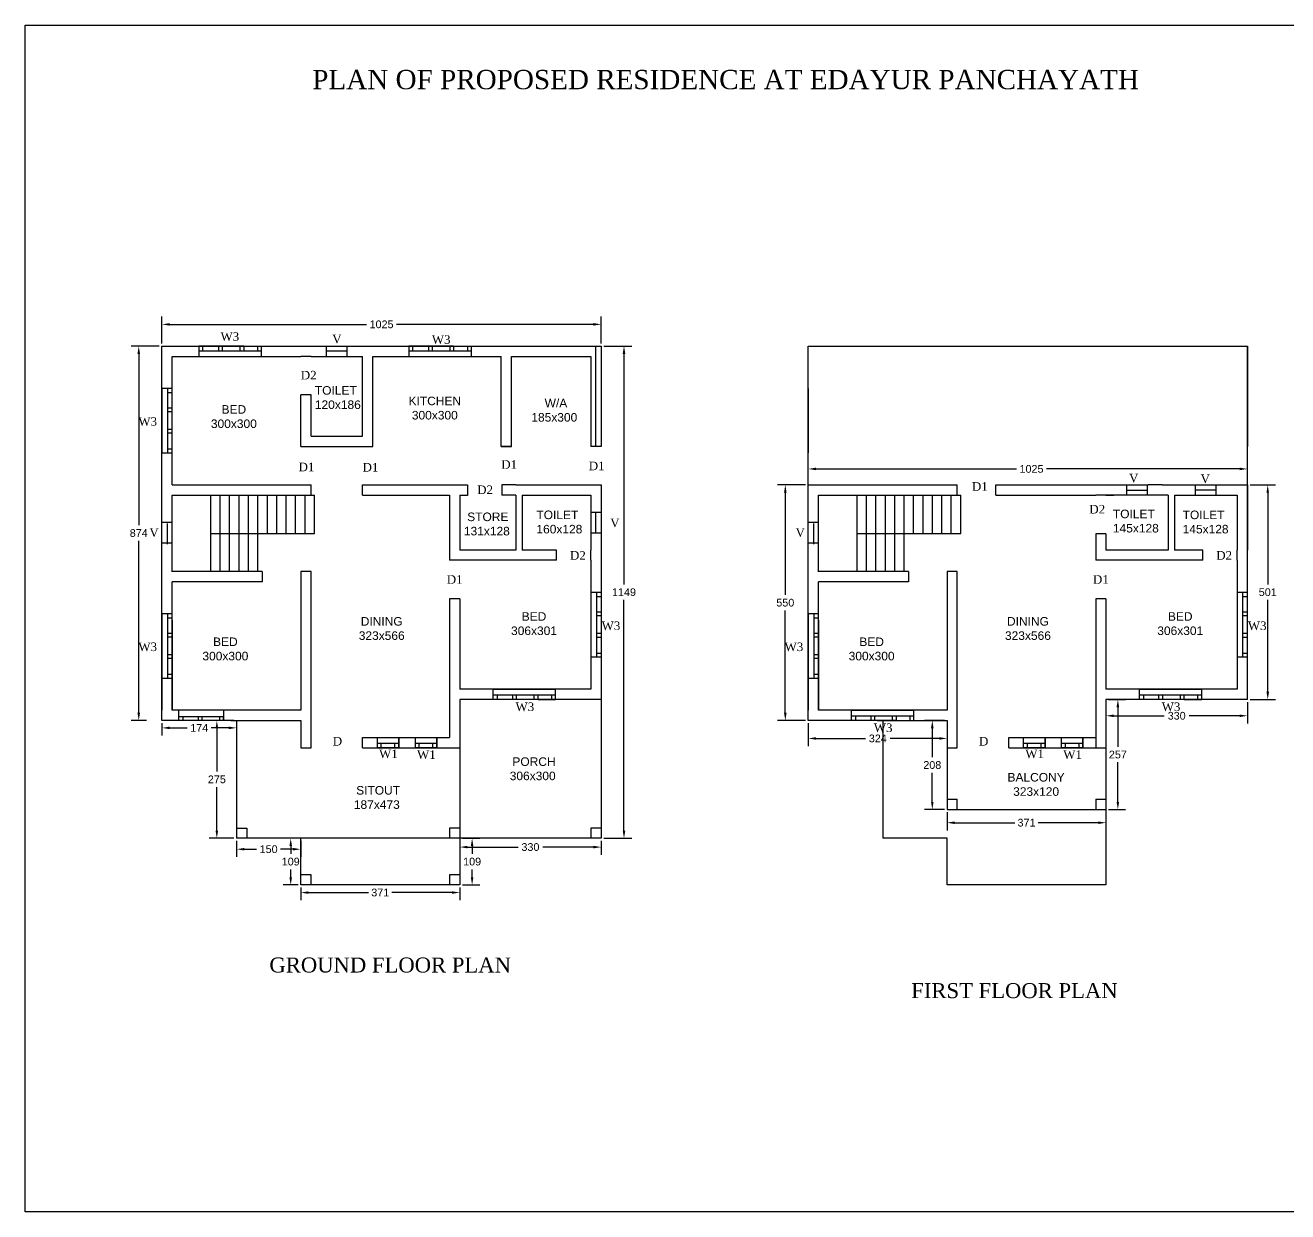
# Model space of a CAD drawing. Header units: inches. Extents: x -2903 to 3367, y -161 to 1064.
# Drawn here: x -299.33 to -269.86, y 800.03 to 827.73 of the extents above; entities that cross this region are included whole.
import ezdxf

# ---------------------------------------------------------------- set-up
doc = ezdxf.new("R2010")
doc.units = ezdxf.units.IN
doc.header["$MEASUREMENT"] = 0
doc.layers.add('--plan', color=7, linetype='Continuous')
doc.styles.add('SA', font='times.ttf')
doc.styles.get("Standard").update_dxf_attribs({"font": 'arial.ttf'})
doc.dimstyles.get("Standard").update_dxf_attribs({"dimtxt": 0.18, "dimasz": 0.18, "dimexe": 0.18, "dimexo": 0.0625, "dimgap": 0.09, "dimtad": 0, "dimtih": 1, "dimtoh": 1, "dimdec": 0, "dimlfac": 100, "dimzin": 0, "dimdsep": 46, "dimtxsty": 'Standard', "dimcen": 0.09, "dimadec": 0, "dimazin": 0, "dimtfac": 1, "dimtdec": 0, "dimtofl": 0, "dimtmove": 0, "dimatfit": 3, "dimfxl": 1, "dimtolj": 1, "dimtzin": 0, "dimarcsym": 0})

# ---------------------------------------------------------------- blocks, each defined once
blk = doc.blocks.new('*D58')
at = {"color": 0, "lineweight": -2, "transparency": 16777216}
for p, q in [((-296.197, 820.237), (-296.857, 820.237)), ((-296.677, 820.057), (-296.677, 816.055)), ((-296.677, 811.677), (-296.677, 815.691)), ((-296.497, 811.497), (-296.857, 811.497))]:
    blk.add_line(p, q, dxfattribs=at)
at = {"color": 0, "transparency": 16777216}
for points in [[(-296.707, 820.057), (-296.647, 820.057), (-296.677, 820.237)], [(-296.707, 811.677), (-296.647, 811.677), (-296.677, 811.497)]]:
    blk.add_solid(points, dxfattribs=at)
at = {"layer": 'Defpoints', "color": 0, "transparency": 16777216}
for p in [(-296.135, 820.237), (-296.677, 811.497), (-296.435, 811.497)]:
    blk.add_point(p, dxfattribs=at)
at = {"color": 0, "transparency": 16777216, "insert": (-296.677, 815.873), "char_height": 0.18, "attachment_point": 5}
blk.add_mtext('\\A1;874', dxfattribs=at)
blk = doc.blocks.new('*D59')
at = {"color": 0, "lineweight": -2, "transparency": 16777216}
for p, q in [((-296.135, 820.3), (-296.135, 820.925)), ((-295.955, 820.745), (-291.361, 820.745)), ((-286.065, 820.745), (-290.659, 820.745)), ((-285.885, 820.3), (-285.885, 820.925))]:
    blk.add_line(p, q, dxfattribs=at)
at = {"color": 0, "transparency": 16777216}
for points in [[(-295.955, 820.775), (-295.955, 820.715), (-296.135, 820.745)], [(-286.065, 820.775), (-286.065, 820.715), (-285.885, 820.745)]]:
    blk.add_solid(points, dxfattribs=at)
at = {"layer": 'Defpoints', "color": 0, "transparency": 16777216}
for p in [(-285.885, 820.745), (-296.135, 820.237), (-285.885, 820.237)]:
    blk.add_point(p, dxfattribs=at)
at = {"color": 0, "transparency": 16777216, "insert": (-291.01, 820.745), "char_height": 0.18, "attachment_point": 5}
blk.add_mtext('\\A1;1025', dxfattribs=at)
blk = doc.blocks.new('*D56')
at = {"color": 0, "lineweight": -2, "transparency": 16777216}
for p, q in [((-285.822, 820.237), (-285.171, 820.237)), ((-285.351, 820.057), (-285.351, 814.674)), ((-285.351, 808.927), (-285.351, 814.311)), ((-285.822, 808.747), (-285.171, 808.747))]:
    blk.add_line(p, q, dxfattribs=at)
at = {"color": 0, "transparency": 16777216}
for points in [[(-285.381, 820.057), (-285.321, 820.057), (-285.351, 820.237)], [(-285.381, 808.927), (-285.321, 808.927), (-285.351, 808.747)]]:
    blk.add_solid(points, dxfattribs=at)
at = {"layer": 'Defpoints', "color": 0, "transparency": 16777216}
for p in [(-285.885, 820.237), (-285.885, 808.747), (-285.351, 808.747)]:
    blk.add_point(p, dxfattribs=at)
at = {"color": 0, "transparency": 16777216, "insert": (-285.351, 814.492), "char_height": 0.18, "attachment_point": 5}
blk.add_mtext('\\A1;1149', dxfattribs=at)
blk = doc.blocks.new('*D60')
at = {"color": 0, "lineweight": -2, "transparency": 16777216}
for p, q in [((-296.135, 811.435), (-296.135, 811.145)), ((-295.955, 811.325), (-295.545, 811.325)), ((-294.575, 811.325), (-294.985, 811.325)), ((-294.395, 811.435), (-294.395, 811.145))]:
    blk.add_line(p, q, dxfattribs=at)
at = {"color": 0, "transparency": 16777216}
for points in [[(-295.955, 811.355), (-295.955, 811.295), (-296.135, 811.325)], [(-294.575, 811.355), (-294.575, 811.295), (-294.395, 811.325)]]:
    blk.add_solid(points, dxfattribs=at)
at = {"layer": 'Defpoints', "color": 0, "transparency": 16777216}
for p in [(-296.135, 811.497), (-294.395, 811.497), (-294.395, 811.325)]:
    blk.add_point(p, dxfattribs=at)
at = {"color": 0, "transparency": 16777216, "insert": (-295.265, 811.325), "char_height": 0.18, "attachment_point": 5}
blk.add_mtext('\\A1;174', dxfattribs=at)
blk = doc.blocks.new('*D61')
at = {"color": 0, "lineweight": -2, "transparency": 16777216}
for p, q in [((-294.395, 808.685), (-294.395, 808.312)), ((-292.895, 808.685), (-292.895, 808.312)), ((-294.215, 808.492), (-293.925, 808.492)), ((-293.075, 808.492), (-293.365, 808.492))]:
    blk.add_line(p, q, dxfattribs=at)
at = {"color": 0, "transparency": 16777216}
for points in [[(-294.215, 808.522), (-294.215, 808.462), (-294.395, 808.492)], [(-293.075, 808.522), (-293.075, 808.462), (-292.895, 808.492)]]:
    blk.add_solid(points, dxfattribs=at)
at = {"layer": 'Defpoints', "color": 0, "transparency": 16777216}
for p in [(-294.395, 808.747), (-292.895, 808.747), (-292.895, 808.492)]:
    blk.add_point(p, dxfattribs=at)
at = {"color": 0, "transparency": 16777216, "insert": (-293.645, 808.492), "char_height": 0.18, "attachment_point": 5}
blk.add_mtext('\\A1;150', dxfattribs=at)
blk = doc.blocks.new('*D57')
at = {"color": 0, "lineweight": -2, "transparency": 16777216}
for p, q in [((-289.185, 808.685), (-289.185, 808.362)), ((-285.885, 808.685), (-285.885, 808.362)), ((-289.005, 808.542), (-287.823, 808.542)), ((-286.065, 808.542), (-287.246, 808.542))]:
    blk.add_line(p, q, dxfattribs=at)
at = {"color": 0, "transparency": 16777216}
for points in [[(-289.005, 808.572), (-289.005, 808.512), (-289.185, 808.542)], [(-286.065, 808.572), (-286.065, 808.512), (-285.885, 808.542)]]:
    blk.add_solid(points, dxfattribs=at)
at = {"layer": 'Defpoints', "color": 0, "transparency": 16777216}
for p in [(-289.185, 808.747), (-285.885, 808.747), (-285.885, 808.542)]:
    blk.add_point(p, dxfattribs=at)
at = {"color": 0, "transparency": 16777216, "insert": (-287.535, 808.542), "char_height": 0.18, "attachment_point": 5}
blk.add_mtext('\\A1;330', dxfattribs=at)
blk = doc.blocks.new('*D62')
at = {"color": 0, "lineweight": -2, "transparency": 16777216}
for p, q in [((-289.122, 808.747), (-288.716, 808.747)), ((-288.896, 808.567), (-288.896, 808.384)), ((-288.896, 807.837), (-288.896, 808.021)), ((-289.122, 807.657), (-288.716, 807.657))]:
    blk.add_line(p, q, dxfattribs=at)
at = {"color": 0, "transparency": 16777216}
for points in [[(-288.926, 808.567), (-288.866, 808.567), (-288.896, 808.747)], [(-288.926, 807.837), (-288.866, 807.837), (-288.896, 807.657)]]:
    blk.add_solid(points, dxfattribs=at)
at = {"layer": 'Defpoints', "color": 0, "transparency": 16777216}
for p in [(-289.185, 808.747), (-289.185, 807.657), (-288.896, 807.657)]:
    blk.add_point(p, dxfattribs=at)
at = {"color": 0, "transparency": 16777216, "insert": (-288.896, 808.202), "char_height": 0.18, "attachment_point": 5}
blk.add_mtext('\\A1;109', dxfattribs=at)
blk = doc.blocks.new('*D63')
at = {"color": 0, "lineweight": -2, "transparency": 16777216}
for p, q in [((-292.957, 808.747), (-293.31, 808.747)), ((-293.13, 808.567), (-293.13, 808.384)), ((-293.13, 807.837), (-293.13, 808.021)), ((-292.957, 807.657), (-293.31, 807.657))]:
    blk.add_line(p, q, dxfattribs=at)
at = {"color": 0, "transparency": 16777216}
for points in [[(-293.16, 808.567), (-293.1, 808.567), (-293.13, 808.747)], [(-293.16, 807.837), (-293.1, 807.837), (-293.13, 807.657)]]:
    blk.add_solid(points, dxfattribs=at)
at = {"layer": 'Defpoints', "color": 0, "transparency": 16777216}
for p in [(-292.895, 808.747), (-293.13, 807.657), (-292.895, 807.657)]:
    blk.add_point(p, dxfattribs=at)
at = {"color": 0, "transparency": 16777216, "insert": (-293.13, 808.202), "char_height": 0.18, "attachment_point": 5}
blk.add_mtext('\\A1;109', dxfattribs=at)
blk = doc.blocks.new('*D64')
at = {"color": 0, "lineweight": -2, "transparency": 16777216}
for p, q in [((-292.895, 807.595), (-292.895, 807.3)), ((-292.715, 807.48), (-291.311, 807.48)), ((-289.365, 807.48), (-290.768, 807.48)), ((-289.185, 807.595), (-289.185, 807.3))]:
    blk.add_line(p, q, dxfattribs=at)
at = {"color": 0, "transparency": 16777216}
for points in [[(-292.715, 807.51), (-292.715, 807.45), (-292.895, 807.48)], [(-289.365, 807.51), (-289.365, 807.45), (-289.185, 807.48)]]:
    blk.add_solid(points, dxfattribs=at)
at = {"layer": 'Defpoints', "color": 0, "transparency": 16777216}
for p in [(-292.895, 807.657), (-289.185, 807.657), (-289.185, 807.48)]:
    blk.add_point(p, dxfattribs=at)
at = {"color": 0, "transparency": 16777216, "insert": (-291.04, 807.48), "char_height": 0.18, "attachment_point": 5}
blk.add_mtext('\\A1;371', dxfattribs=at)
blk = doc.blocks.new('*D65')
at = {"color": 0, "lineweight": -2, "transparency": 16777216}
for p, q in [((-294.457, 811.497), (-295.034, 811.497)), ((-294.854, 811.317), (-294.854, 810.304)), ((-294.854, 808.927), (-294.854, 809.941)), ((-294.457, 808.747), (-295.034, 808.747))]:
    blk.add_line(p, q, dxfattribs=at)
at = {"color": 0, "transparency": 16777216}
for points in [[(-294.884, 811.317), (-294.824, 811.317), (-294.854, 811.497)], [(-294.884, 808.927), (-294.824, 808.927), (-294.854, 808.747)]]:
    blk.add_solid(points, dxfattribs=at)
at = {"layer": 'Defpoints', "color": 0, "transparency": 16777216}
for p in [(-294.395, 811.497), (-294.854, 808.747), (-294.395, 808.747)]:
    blk.add_point(p, dxfattribs=at)
at = {"color": 0, "transparency": 16777216, "insert": (-294.854, 810.122), "char_height": 0.18, "attachment_point": 5}
blk.add_mtext('\\A1;275', dxfattribs=at)
blk = doc.blocks.new('*D66')
at = {"color": 0, "lineweight": -2, "transparency": 16777216}
for p, q in [((-281.051, 811.435), (-281.051, 810.898)), ((-277.811, 811.435), (-277.811, 810.898)), ((-280.871, 811.078), (-279.715, 811.078)), ((-277.991, 811.078), (-279.139, 811.078))]:
    blk.add_line(p, q, dxfattribs=at)
at = {"color": 0, "transparency": 16777216}
for points in [[(-280.871, 811.108), (-280.871, 811.048), (-281.051, 811.078)], [(-277.991, 811.108), (-277.991, 811.048), (-277.811, 811.078)]]:
    blk.add_solid(points, dxfattribs=at)
at = {"layer": 'Defpoints', "color": 0, "transparency": 16777216}
for p in [(-281.051, 811.497), (-277.811, 811.497), (-277.811, 811.078)]:
    blk.add_point(p, dxfattribs=at)
at = {"color": 0, "transparency": 16777216, "insert": (-279.427, 811.078), "char_height": 0.18, "attachment_point": 5}
blk.add_mtext('\\A1;324', dxfattribs=at)
blk = doc.blocks.new('*D67')
at = {"color": 0, "lineweight": -2, "transparency": 16777216}
for p, q in [((-281.051, 817.06), (-281.051, 817.55)), ((-270.801, 817.06), (-270.801, 817.55)), ((-280.871, 817.37), (-276.191, 817.37)), ((-270.981, 817.37), (-275.489, 817.37))]:
    blk.add_line(p, q, dxfattribs=at)
at = {"color": 0, "transparency": 16777216}
for points in [[(-280.871, 817.4), (-280.871, 817.34), (-281.051, 817.37)], [(-270.981, 817.4), (-270.981, 817.34), (-270.801, 817.37)]]:
    blk.add_solid(points, dxfattribs=at)
at = {"layer": 'Defpoints', "color": 0, "transparency": 16777216}
for p in [(-270.801, 817.37), (-281.051, 816.997), (-270.801, 816.997)]:
    blk.add_point(p, dxfattribs=at)
at = {"color": 0, "transparency": 16777216, "insert": (-275.84, 817.37), "char_height": 0.18, "attachment_point": 5}
blk.add_mtext('\\A1;1025', dxfattribs=at)
blk = doc.blocks.new('*D68')
at = {"color": 0, "lineweight": -2, "transparency": 16777216}
for p, q in [((-281.114, 816.997), (-281.766, 816.997)), ((-281.586, 816.817), (-281.586, 814.429)), ((-281.586, 811.677), (-281.586, 814.066)), ((-281.114, 811.497), (-281.766, 811.497))]:
    blk.add_line(p, q, dxfattribs=at)
at = {"color": 0, "transparency": 16777216}
for points in [[(-281.616, 816.817), (-281.556, 816.817), (-281.586, 816.997)], [(-281.616, 811.677), (-281.556, 811.677), (-281.586, 811.497)]]:
    blk.add_solid(points, dxfattribs=at)
at = {"layer": 'Defpoints', "color": 0, "transparency": 16777216}
for p in [(-281.051, 816.997), (-281.586, 811.497), (-281.051, 811.497)]:
    blk.add_point(p, dxfattribs=at)
at = {"color": 0, "transparency": 16777216, "insert": (-281.586, 814.247), "char_height": 0.18, "attachment_point": 5}
blk.add_mtext('\\A1;550', dxfattribs=at)
blk = doc.blocks.new('*D69')
at = {"color": 0, "lineweight": -2, "transparency": 16777216}
for p, q in [((-277.874, 811.497), (-278.335, 811.497)), ((-278.155, 811.317), (-278.155, 810.639)), ((-278.155, 809.597), (-278.155, 810.276)), ((-277.874, 809.417), (-278.335, 809.417))]:
    blk.add_line(p, q, dxfattribs=at)
at = {"color": 0, "transparency": 16777216}
for points in [[(-278.185, 811.317), (-278.125, 811.317), (-278.155, 811.497)], [(-278.185, 809.597), (-278.125, 809.597), (-278.155, 809.417)]]:
    blk.add_solid(points, dxfattribs=at)
at = {"layer": 'Defpoints', "color": 0, "transparency": 16777216}
for p in [(-277.811, 811.497), (-278.155, 809.417), (-277.811, 809.417)]:
    blk.add_point(p, dxfattribs=at)
at = {"color": 0, "transparency": 16777216, "insert": (-278.155, 810.457), "char_height": 0.18, "attachment_point": 5}
blk.add_mtext('\\A1;208', dxfattribs=at)
blk = doc.blocks.new('*D70')
at = {"color": 0, "lineweight": -2, "transparency": 16777216}
for p, q in [((-277.811, 809.355), (-277.811, 808.931)), ((-274.101, 809.355), (-274.101, 808.931)), ((-277.631, 809.111), (-276.228, 809.111)), ((-274.281, 809.111), (-275.685, 809.111))]:
    blk.add_line(p, q, dxfattribs=at)
at = {"color": 0, "transparency": 16777216}
for points in [[(-277.631, 809.141), (-277.631, 809.081), (-277.811, 809.111)], [(-274.281, 809.141), (-274.281, 809.081), (-274.101, 809.111)]]:
    blk.add_solid(points, dxfattribs=at)
at = {"layer": 'Defpoints', "color": 0, "transparency": 16777216}
for p in [(-277.811, 809.417), (-274.101, 809.417), (-274.101, 809.111)]:
    blk.add_point(p, dxfattribs=at)
at = {"color": 0, "transparency": 16777216, "insert": (-275.956, 809.111), "char_height": 0.18, "attachment_point": 5}
blk.add_mtext('\\A1;371', dxfattribs=at)
blk = doc.blocks.new('*D71')
at = {"color": 0, "lineweight": -2, "transparency": 16777216}
for p, q in [((-274.039, 811.987), (-273.644, 811.987)), ((-273.824, 811.807), (-273.824, 810.884)), ((-273.824, 809.597), (-273.824, 810.521)), ((-274.039, 809.417), (-273.644, 809.417))]:
    blk.add_line(p, q, dxfattribs=at)
at = {"color": 0, "transparency": 16777216}
for points in [[(-273.854, 811.807), (-273.794, 811.807), (-273.824, 811.987)], [(-273.854, 809.597), (-273.794, 809.597), (-273.824, 809.417)]]:
    blk.add_solid(points, dxfattribs=at)
at = {"layer": 'Defpoints', "color": 0, "transparency": 16777216}
for p in [(-274.101, 811.987), (-273.824, 811.987), (-274.101, 809.417)]:
    blk.add_point(p, dxfattribs=at)
at = {"color": 0, "transparency": 16777216, "insert": (-273.824, 810.702), "char_height": 0.18, "attachment_point": 5}
blk.add_mtext('\\A1;257', dxfattribs=at)
blk = doc.blocks.new('*D72')
at = {"color": 0, "lineweight": -2, "transparency": 16777216}
for p, q in [((-274.101, 811.925), (-274.101, 811.427)), ((-270.801, 811.925), (-270.801, 811.427)), ((-273.921, 811.607), (-272.74, 811.607)), ((-270.981, 811.607), (-272.163, 811.607))]:
    blk.add_line(p, q, dxfattribs=at)
at = {"color": 0, "transparency": 16777216}
for points in [[(-273.921, 811.637), (-273.921, 811.577), (-274.101, 811.607)], [(-270.981, 811.637), (-270.981, 811.577), (-270.801, 811.607)]]:
    blk.add_solid(points, dxfattribs=at)
at = {"layer": 'Defpoints', "color": 0, "transparency": 16777216}
for p in [(-274.101, 811.987), (-270.801, 811.987), (-270.801, 811.607)]:
    blk.add_point(p, dxfattribs=at)
at = {"color": 0, "transparency": 16777216, "insert": (-272.451, 811.607), "char_height": 0.18, "attachment_point": 5}
blk.add_mtext('\\A1;330', dxfattribs=at)
blk = doc.blocks.new('*D73')
at = {"color": 0, "lineweight": -2, "transparency": 16777216}
for p, q in [((-270.739, 816.997), (-270.146, 816.997)), ((-270.326, 816.817), (-270.326, 814.674)), ((-270.326, 812.167), (-270.326, 814.311)), ((-270.739, 811.987), (-270.146, 811.987))]:
    blk.add_line(p, q, dxfattribs=at)
at = {"color": 0, "transparency": 16777216}
for points in [[(-270.356, 816.817), (-270.296, 816.817), (-270.326, 816.997)], [(-270.356, 812.167), (-270.296, 812.167), (-270.326, 811.987)]]:
    blk.add_solid(points, dxfattribs=at)
at = {"layer": 'Defpoints', "color": 0, "transparency": 16777216}
for p in [(-270.801, 816.997), (-270.326, 816.997), (-270.801, 811.987)]:
    blk.add_point(p, dxfattribs=at)
at = {"color": 0, "transparency": 16777216, "insert": (-270.326, 814.492), "char_height": 0.18, "attachment_point": 5}
blk.add_mtext('\\A1;501', dxfattribs=at)

msp = doc.modelspace()

# ---------------------------------------------------------------- linework, layer by layer
at = {"layer": '--plan', "ltscale": 0.1}
for p, q in [((-295.272, 820.237), (-295.272, 819.997)), ((-295.272, 820.127), (-294.227, 820.127)), ((-295.182, 820.127), (-295.182, 820.237)), ((-294.862, 820.127), (-293.817, 820.127)), ((-294.817, 820.237), (-294.817, 820.127)), ((-294.817, 820.217), (-294.817, 820.127)), ((-294.727, 820.237), (-294.727, 820.127)), ((-294.727, 820.217), (-294.727, 820.127)), ((-294.317, 820.237), (-294.317, 820.127)), ((-294.317, 820.237), (-294.317, 820.127)), ((-294.317, 820.217), (-294.317, 820.127)), ((-294.227, 820.237), (-294.227, 820.127)), ((-294.227, 820.217), (-294.227, 820.127)), ((-293.907, 820.237), (-293.907, 820.127)), ((-293.817, 820.237), (-293.817, 820.127)), ((-290.372, 820.237), (-290.372, 819.997)), ((-290.372, 820.127), (-289.327, 820.127)), ((-290.282, 820.127), (-290.282, 820.237)), ((-289.962, 820.127), (-288.917, 820.127)), ((-289.917, 820.237), (-289.917, 820.127)), ((-289.917, 820.217), (-289.917, 820.127)), ((-289.827, 820.237), (-289.827, 820.127)), ((-289.827, 820.217), (-289.827, 820.127)), ((-289.417, 820.237), (-289.417, 820.127)), ((-289.417, 820.237), (-289.417, 820.127)), ((-289.417, 820.217), (-289.417, 820.127)), ((-289.327, 820.237), (-289.327, 820.127)), ((-289.327, 820.217), (-289.327, 820.127)), ((-289.007, 820.237), (-289.007, 820.127)), ((-288.917, 820.237), (-288.917, 820.127)), ((-295.272, 819.997), (-293.817, 819.997)), ((-290.372, 819.997), (-288.917, 819.997)), ((-296.135, 819.247), (-296.135, 817.747)), ((-295.895, 819.247), (-296.135, 819.247)), ((-296.005, 819.247), (-296.005, 817.747)), ((-281.051, 819.247), (-281.051, 817.747)), ((-296.005, 819.157), (-295.895, 819.157)), ((-295.915, 818.792), (-296.005, 818.792)), ((-295.895, 818.792), (-296.005, 818.792)), ((-295.915, 818.702), (-296.005, 818.702)), ((-295.895, 818.702), (-296.005, 818.702)), ((-295.915, 818.292), (-296.005, 818.292)), ((-295.895, 818.292), (-296.005, 818.292)), ((-295.915, 818.202), (-296.005, 818.202)), ((-295.895, 818.202), (-296.005, 818.202)), ((-296.135, 817.747), (-295.915, 817.747)), ((-296.135, 817.747), (-295.895, 817.747)), ((-296.005, 817.837), (-295.915, 817.837)), ((-296.005, 817.837), (-295.895, 817.837)), ((-286.125, 814.482), (-286.125, 812.982)), ((-285.885, 814.482), (-286.125, 814.482)), ((-285.995, 814.482), (-285.995, 812.982)), ((-271.041, 814.482), (-271.041, 812.982)), ((-270.801, 814.482), (-271.041, 814.482)), ((-270.911, 814.482), (-270.911, 812.982)), ((-285.995, 814.392), (-285.885, 814.392)), ((-270.911, 814.392), (-270.801, 814.392)), ((-296.135, 813.987), (-296.135, 812.487)), ((-295.895, 813.987), (-296.135, 813.987)), ((-296.005, 813.987), (-296.005, 812.487)), ((-296.005, 813.897), (-295.895, 813.897)), ((-285.905, 814.027), (-285.995, 814.027)), ((-285.885, 814.027), (-285.995, 814.027)), ((-285.905, 813.937), (-285.995, 813.937)), ((-285.885, 813.937), (-285.995, 813.937)), ((-281.051, 813.987), (-281.051, 812.487)), ((-280.811, 813.987), (-281.051, 813.987)), ((-280.921, 813.987), (-280.921, 812.487)), ((-280.921, 813.897), (-280.811, 813.897)), ((-270.821, 814.027), (-270.911, 814.027)), ((-270.801, 814.027), (-270.911, 814.027)), ((-270.821, 813.937), (-270.911, 813.937)), ((-270.801, 813.937), (-270.911, 813.937)), ((-295.915, 813.532), (-296.005, 813.532)), ((-295.895, 813.532), (-296.005, 813.532)), ((-295.915, 813.442), (-296.005, 813.442)), ((-295.895, 813.442), (-296.005, 813.442)), ((-285.905, 813.527), (-285.995, 813.527)), ((-285.885, 813.527), (-285.995, 813.527)), ((-285.905, 813.437), (-285.995, 813.437)), ((-285.885, 813.437), (-285.995, 813.437)), ((-280.831, 813.532), (-280.921, 813.532)), ((-280.811, 813.532), (-280.921, 813.532)), ((-280.831, 813.442), (-280.921, 813.442)), ((-280.811, 813.442), (-280.921, 813.442)), ((-270.821, 813.527), (-270.911, 813.527)), ((-270.801, 813.527), (-270.911, 813.527)), ((-270.821, 813.437), (-270.911, 813.437)), ((-270.801, 813.437), (-270.911, 813.437)), ((-295.915, 813.032), (-296.005, 813.032)), ((-295.895, 813.032), (-296.005, 813.032)), ((-285.995, 813.072), (-285.905, 813.072)), ((-285.995, 813.072), (-285.885, 813.072)), ((-280.831, 813.032), (-280.921, 813.032)), ((-280.811, 813.032), (-280.921, 813.032)), ((-270.911, 813.072), (-270.821, 813.072)), ((-270.911, 813.072), (-270.801, 813.072)), ((-295.915, 812.942), (-296.005, 812.942)), ((-295.895, 812.942), (-296.005, 812.942)), ((-286.125, 812.982), (-285.905, 812.982)), ((-286.125, 812.982), (-285.885, 812.982)), ((-280.831, 812.942), (-280.921, 812.942)), ((-280.811, 812.942), (-280.921, 812.942)), ((-271.041, 812.982), (-270.821, 812.982)), ((-271.041, 812.982), (-270.801, 812.982)), ((-296.135, 812.487), (-295.915, 812.487)), ((-296.135, 812.487), (-295.895, 812.487)), ((-296.005, 812.577), (-295.915, 812.577)), ((-296.005, 812.577), (-295.895, 812.577)), ((-281.051, 812.487), (-280.831, 812.487)), ((-281.051, 812.487), (-280.811, 812.487)), ((-280.921, 812.577), (-280.831, 812.577)), ((-280.921, 812.577), (-280.811, 812.577)), ((-288.402, 812.227), (-286.947, 812.227)), ((-288.402, 811.987), (-288.402, 812.227)), ((-273.319, 812.227), (-271.864, 812.227)), ((-273.319, 811.987), (-273.319, 812.227)), ((-288.402, 812.097), (-287.357, 812.097)), ((-288.312, 812.097), (-288.312, 811.987)), ((-287.992, 812.097), (-286.947, 812.097)), ((-287.947, 812.007), (-287.947, 812.097)), ((-287.947, 811.987), (-287.947, 812.097)), ((-287.857, 812.007), (-287.857, 812.097)), ((-287.857, 811.987), (-287.857, 812.097)), ((-287.447, 812.007), (-287.447, 812.097)), ((-287.447, 811.987), (-287.447, 812.097)), ((-287.447, 811.987), (-287.447, 812.097)), ((-287.357, 812.007), (-287.357, 812.097)), ((-287.357, 811.987), (-287.357, 812.097)), ((-287.037, 811.987), (-287.037, 812.097)), ((-286.947, 811.987), (-286.947, 812.097)), ((-273.319, 812.097), (-272.274, 812.097)), ((-273.229, 812.097), (-273.229, 811.987)), ((-272.909, 812.097), (-271.864, 812.097)), ((-272.864, 812.007), (-272.864, 812.097)), ((-272.864, 811.987), (-272.864, 812.097)), ((-272.774, 812.007), (-272.774, 812.097)), ((-272.774, 811.987), (-272.774, 812.097)), ((-272.364, 812.007), (-272.364, 812.097)), ((-272.364, 811.987), (-272.364, 812.097)), ((-272.364, 811.987), (-272.364, 812.097)), ((-272.274, 812.007), (-272.274, 812.097)), ((-272.274, 811.987), (-272.274, 812.097)), ((-271.954, 811.987), (-271.954, 812.097)), ((-271.864, 811.987), (-271.864, 812.097)), ((-295.741, 811.497), (-295.741, 811.737)), ((-295.741, 811.587), (-294.696, 811.587)), ((-295.651, 811.587), (-295.651, 811.497)), ((-295.286, 811.497), (-295.286, 811.587)), ((-295.286, 811.497), (-295.286, 811.587)), ((-295.196, 811.497), (-295.196, 811.587)), ((-295.196, 811.497), (-295.196, 811.587)), ((-294.786, 811.497), (-294.786, 811.587)), ((-294.786, 811.497), (-294.786, 811.587)), ((-294.696, 811.497), (-294.696, 811.587)), ((-294.696, 811.497), (-294.696, 811.587)), ((-280.039, 811.737), (-278.584, 811.737)), ((-280.039, 811.497), (-280.039, 811.737)), ((-280.039, 811.607), (-278.994, 811.607)), ((-279.949, 811.607), (-279.949, 811.497)), ((-279.629, 811.607), (-278.584, 811.607)), ((-279.584, 811.517), (-279.584, 811.607)), ((-279.584, 811.497), (-279.584, 811.607)), ((-279.494, 811.517), (-279.494, 811.607)), ((-279.494, 811.497), (-279.494, 811.607)), ((-279.084, 811.517), (-279.084, 811.607)), ((-279.084, 811.497), (-279.084, 811.607)), ((-279.084, 811.497), (-279.084, 811.607)), ((-278.994, 811.517), (-278.994, 811.607)), ((-278.994, 811.497), (-278.994, 811.607)), ((-278.674, 811.497), (-278.674, 811.607)), ((-278.584, 811.497), (-278.584, 811.607)), ((-291.107, 810.967), (-290.607, 810.967)), ((-291.017, 810.877), (-291.017, 810.967)), ((-291.017, 810.857), (-291.017, 810.967)), ((-290.697, 810.857), (-290.697, 810.967)), ((-290.221, 810.967), (-289.721, 810.967)), ((-290.131, 810.877), (-290.131, 810.967)), ((-290.131, 810.857), (-290.131, 810.967)), ((-289.811, 810.857), (-289.811, 810.967)), ((-276.024, 810.967), (-275.524, 810.967)), ((-275.934, 810.877), (-275.934, 810.967)), ((-275.934, 810.857), (-275.934, 810.967)), ((-275.614, 810.857), (-275.614, 810.967)), ((-275.138, 810.967), (-274.638, 810.967)), ((-275.048, 810.877), (-275.048, 810.967)), ((-275.048, 810.857), (-275.048, 810.967)), ((-274.728, 810.857), (-274.728, 810.967))]:
    msp.add_line(p, q, dxfattribs=at)
for p, q in [((-296.135, 811.497), (-296.135, 820.237)), ((-296.135, 820.237), (-285.885, 820.237)), ((-294.227, 820.237), (-295.272, 820.237)), ((-294.227, 820.237), (-293.817, 820.237)), ((-293.817, 820.237), (-293.817, 819.997)), ((-292.295, 820), (-292.292, 820.237)), ((-291.813, 820.116), (-292.293, 820.119)), ((-291.815, 819.995), (-291.812, 820.237)), ((-289.327, 820.237), (-290.372, 820.237)), ((-289.327, 820.237), (-288.917, 820.237)), ((-288.917, 820.237), (-288.917, 819.997)), ((-286.005, 817.897), (-286.012, 820.237)), ((-285.885, 820.237), (-285.885, 817.897)), ((-281.051, 811.497), (-281.051, 820.237)), ((-281.051, 820.237), (-270.801, 820.237)), ((-270.801, 820.237), (-270.801, 817.897)), ((-270.801, 811.987), (-270.801, 820.237)), ((-295.895, 816.997), (-295.895, 819.997)), ((-295.895, 819.997), (-292.895, 819.997)), ((-292.655, 819.997), (-292.895, 819.997)), ((-292.655, 819.997), (-291.455, 819.997)), ((-291.455, 818.137), (-291.455, 819.997)), ((-291.455, 819.037), (-291.455, 819.997)), ((-291.215, 817.897), (-291.215, 819.997)), ((-291.215, 819.037), (-291.215, 819.997)), ((-291.215, 819.997), (-288.215, 819.997)), ((-288.215, 819.037), (-288.215, 819.997)), ((-288.215, 817.897), (-288.215, 819.997)), ((-287.975, 819.037), (-287.975, 819.997)), ((-287.975, 817.897), (-287.975, 819.997)), ((-287.975, 819.997), (-287.715, 819.997)), ((-287.975, 819.997), (-286.125, 819.997)), ((-286.125, 819.997), (-286.125, 817.897)), ((-292.895, 817.897), (-292.895, 819.097)), ((-292.655, 819.097), (-292.895, 819.097)), ((-292.655, 818.137), (-292.655, 819.097)), ((-292.655, 818.137), (-291.455, 818.137)), ((-292.895, 817.897), (-291.215, 817.897)), ((-288.215, 817.897), (-287.975, 817.897)), ((-287.975, 817.897), (-288.215, 817.897)), ((-285.885, 817.897), (-286.125, 817.897)), ((-295.895, 816.997), (-292.655, 816.997)), ((-292.655, 816.757), (-292.655, 816.997)), ((-291.455, 816.757), (-291.455, 816.997)), ((-291.455, 816.997), (-289.003, 816.997)), ((-289.003, 816.997), (-289, 816.747)), ((-287.875, 816.997), (-288.203, 816.997)), ((-288.203, 816.997), (-288.2, 816.757)), ((-287.875, 816.997), (-285.885, 816.997)), ((-285.885, 816.997), (-285.885, 815.477)), ((-285.885, 816.997), (-285.885, 808.747)), ((-281.051, 816.997), (-277.571, 816.997)), ((-277.571, 816.757), (-277.571, 816.997)), ((-276.671, 816.757), (-276.671, 816.997)), ((-276.671, 816.997), (-273.12, 816.997)), ((-273.616, 816.757), (-273.616, 816.997)), ((-273.616, 816.877), (-273.136, 816.877)), ((-273.136, 816.757), (-273.136, 816.997)), ((-272.791, 816.997), (-273.12, 816.997)), ((-272.791, 816.997), (-270.801, 816.997)), ((-272.011, 816.757), (-272.011, 816.997)), ((-271.531, 816.877), (-272.011, 816.877)), ((-271.531, 816.757), (-271.531, 816.997)), ((-270.801, 816.997), (-270.801, 815.477)), ((-295.895, 814.967), (-295.895, 816.757)), ((-295.895, 816.757), (-292.575, 816.757)), ((-294.995, 814.967), (-294.995, 816.757)), ((-294.775, 814.967), (-294.775, 816.757)), ((-294.555, 814.967), (-294.555, 816.757)), ((-294.335, 814.967), (-294.335, 816.757)), ((-294.115, 814.967), (-294.115, 816.757)), ((-293.895, 814.967), (-293.895, 816.757)), ((-293.675, 815.862), (-293.675, 816.757)), ((-293.455, 815.862), (-293.455, 816.757)), ((-293.235, 815.862), (-293.235, 816.757)), ((-293.015, 815.862), (-293.015, 816.757)), ((-292.795, 815.862), (-292.795, 816.757)), ((-292.575, 815.862), (-292.575, 816.757)), ((-291.455, 816.757), (-289.425, 816.757)), ((-289.425, 816.757), (-289.425, 815.237)), ((-289.185, 816.757), (-289, 816.757)), ((-289.185, 816.757), (-289.185, 815.477)), ((-287.875, 816.757), (-288.2, 816.757)), ((-287.875, 816.757), (-287.875, 815.477)), ((-287.875, 816.757), (-287.875, 816.757)), ((-287.725, 816.757), (-286.125, 816.757)), ((-287.725, 816.757), (-287.725, 815.477)), ((-286.125, 816.757), (-286.125, 815.477)), ((-280.811, 814.967), (-280.811, 816.757)), ((-280.811, 816.757), (-277.491, 816.757)), ((-279.911, 814.967), (-279.911, 816.757)), ((-279.691, 814.967), (-279.691, 816.757)), ((-279.471, 814.967), (-279.471, 816.757)), ((-279.251, 814.967), (-279.251, 816.757)), ((-279.031, 814.967), (-279.031, 816.757)), ((-278.811, 814.967), (-278.811, 816.757)), ((-278.591, 815.862), (-278.591, 816.757)), ((-278.371, 815.862), (-278.371, 816.757)), ((-278.151, 815.862), (-278.151, 816.757)), ((-277.931, 815.862), (-277.931, 816.757)), ((-277.711, 815.862), (-277.711, 816.757)), ((-277.491, 815.862), (-277.491, 816.757)), ((-276.671, 816.757), (-274.341, 816.757)), ((-274.101, 816.757), (-274.341, 816.757)), ((-274.101, 816.757), (-273.917, 816.757)), ((-272.651, 816.757), (-274.101, 816.757)), ((-272.791, 816.757), (-272.791, 816.757)), ((-272.651, 816.757), (-272.651, 815.477)), ((-272.501, 816.757), (-271.041, 816.757)), ((-272.501, 816.757), (-272.501, 815.477)), ((-271.041, 816.757), (-271.041, 815.477)), ((-286.125, 816.357), (-285.885, 816.357)), ((-286.005, 815.877), (-286.005, 816.357)), ((-295.895, 816.117), (-296.135, 816.117)), ((-296.015, 816.097), (-296.015, 815.617)), ((-280.811, 816.117), (-281.051, 816.117)), ((-280.931, 816.097), (-280.931, 815.617)), ((-294.995, 815.862), (-292.575, 815.862)), ((-286.125, 815.877), (-285.885, 815.877)), ((-279.911, 815.862), (-277.491, 815.862)), ((-274.341, 815.857), (-274.341, 815.237)), ((-274.101, 815.857), (-274.341, 815.857)), ((-274.101, 815.857), (-274.101, 815.477)), ((-295.895, 815.637), (-296.135, 815.637)), ((-287.875, 815.477), (-289.185, 815.477)), ((-286.925, 815.477), (-287.725, 815.477)), ((-286.925, 815.237), (-286.925, 815.477)), ((-286.125, 815.237), (-286.125, 815.477)), ((-280.811, 815.637), (-281.051, 815.637)), ((-272.651, 815.477), (-274.101, 815.477)), ((-271.841, 815.477), (-272.501, 815.477)), ((-271.841, 815.237), (-271.841, 815.477)), ((-271.041, 815.237), (-271.041, 815.477)), ((-289.185, 815.237), (-289.425, 815.237)), ((-286.925, 815.237), (-289.185, 815.237)), ((-286.125, 815.237), (-286.125, 812.227)), ((-274.101, 815.237), (-274.341, 815.237)), ((-271.841, 815.237), (-274.101, 815.237)), ((-271.041, 815.237), (-271.041, 812.227)), ((-293.795, 814.977), (-295.895, 814.977)), ((-293.795, 814.977), (-293.795, 814.737)), ((-292.655, 814.977), (-292.895, 814.977)), ((-292.895, 814.977), (-292.895, 811.737)), ((-292.795, 814.967), (-292.795, 814.977)), ((-292.655, 810.857), (-292.655, 814.977)), ((-292.655, 814.737), (-292.655, 814.977)), ((-278.711, 814.977), (-280.811, 814.977)), ((-278.711, 814.977), (-278.711, 814.737)), ((-277.571, 814.977), (-277.811, 814.977)), ((-277.811, 814.977), (-277.811, 811.737)), ((-277.711, 814.967), (-277.711, 814.977)), ((-277.571, 810.857), (-277.571, 814.977)), ((-277.571, 814.737), (-277.571, 814.977)), ((-295.895, 811.737), (-295.895, 814.737)), ((-293.795, 814.737), (-295.895, 814.737)), ((-280.811, 811.737), (-280.811, 814.737)), ((-278.711, 814.737), (-280.811, 814.737)), ((-289.425, 814.337), (-289.425, 811.097)), ((-289.185, 814.337), (-289.425, 814.337)), ((-289.185, 814.337), (-289.185, 812.227)), ((-274.341, 814.337), (-274.341, 811.097)), ((-274.101, 814.337), (-274.341, 814.337)), ((-274.101, 814.337), (-274.101, 812.227)), ((-296.135, 813.837), (-296.135, 811.737)), ((-295.895, 813.837), (-295.895, 811.737)), ((-281.051, 813.837), (-281.051, 811.737)), ((-280.811, 813.837), (-280.811, 811.737)), ((-286.125, 812.227), (-289.185, 812.227)), ((-286.947, 811.987), (-286.947, 812.227)), ((-271.041, 812.227), (-274.101, 812.227)), ((-271.864, 811.987), (-271.864, 812.227)), ((-285.885, 811.987), (-289.185, 811.987)), ((-289.185, 811.987), (-289.185, 807.657)), ((-287.357, 811.987), (-288.402, 811.987)), ((-287.357, 811.987), (-286.947, 811.987)), ((-274.341, 811.987), (-274.341, 810.857)), ((-270.801, 811.987), (-274.101, 811.987)), ((-274.101, 811.987), (-274.101, 807.657)), ((-272.274, 811.987), (-273.319, 811.987)), ((-272.274, 811.987), (-271.864, 811.987)), ((-292.895, 811.737), (-295.895, 811.737)), ((-294.696, 811.737), (-294.696, 811.497)), ((-277.811, 811.737), (-280.811, 811.737)), ((-278.584, 811.497), (-278.584, 811.737)), ((-294.525, 811.497), (-296.135, 811.497)), ((-294.525, 811.497), (-292.895, 811.497)), ((-294.395, 811.497), (-294.395, 808.747)), ((-292.895, 811.497), (-292.895, 810.857)), ((-279.441, 811.497), (-281.051, 811.497)), ((-278.994, 811.497), (-280.039, 811.497)), ((-279.441, 811.497), (-277.811, 811.497)), ((-279.311, 811.497), (-279.311, 808.747)), ((-278.994, 811.497), (-278.584, 811.497)), ((-277.811, 811.497), (-277.811, 809.417)), ((-291.455, 810.857), (-291.455, 811.097)), ((-291.455, 811.097), (-289.425, 811.097)), ((-290.607, 810.857), (-290.607, 811.097)), ((-289.721, 810.857), (-289.721, 811.097)), ((-276.371, 810.857), (-276.371, 811.097)), ((-276.371, 811.097), (-274.341, 811.097)), ((-275.524, 810.857), (-275.524, 811.097)), ((-274.638, 810.857), (-274.638, 811.097)), ((-292.895, 810.857), (-292.655, 810.857)), ((-291.455, 810.857), (-289.185, 810.857)), ((-277.811, 810.857), (-277.571, 810.857)), ((-276.371, 810.857), (-274.101, 810.857)), ((-277.811, 809.657), (-277.571, 809.657)), ((-277.571, 809.417), (-277.571, 809.657)), ((-274.341, 809.657), (-274.341, 809.417)), ((-274.341, 809.657), (-274.101, 809.657)), ((-277.811, 809.417), (-274.101, 809.417)), ((-294.395, 808.987), (-294.155, 808.987)), ((-294.155, 808.987), (-294.155, 808.747)), ((-289.425, 808.987), (-289.425, 808.747)), ((-289.185, 808.987), (-289.425, 808.987)), ((-286.125, 808.987), (-286.125, 808.747)), ((-285.885, 808.987), (-286.125, 808.987)), ((-285.885, 808.987), (-286.125, 808.987)), ((-285.885, 808.747), (-294.395, 808.747)), ((-292.895, 807.657), (-292.895, 808.747)), ((-277.811, 808.747), (-279.311, 808.747)), ((-277.811, 807.657), (-277.811, 808.747)), ((-292.655, 807.897), (-292.895, 807.897)), ((-292.655, 807.657), (-292.655, 807.897)), ((-289.425, 807.897), (-289.425, 807.657)), ((-289.185, 807.897), (-289.425, 807.897)), ((-289.185, 807.657), (-292.895, 807.657)), ((-274.101, 807.657), (-277.811, 807.657))]:
    msp.add_line(p, q)
msp.add_lwpolyline([(-259.326, 827.728), (-259.326, 800.028), (-299.326, 800.028), (-299.326, 827.728)], close=True)
for points in [[(-291.107, 810.857), (-291.107, 811.097), (-290.607, 811.097), (-290.607, 810.857), (-291.107, 810.857)], [(-290.221, 810.857), (-290.221, 811.097), (-289.721, 811.097), (-289.721, 810.857), (-290.221, 810.857)], [(-276.024, 810.857), (-276.024, 811.097), (-275.524, 811.097), (-275.524, 810.857), (-276.024, 810.857)], [(-275.138, 810.857), (-275.138, 811.097), (-274.638, 811.097), (-274.638, 810.857), (-275.138, 810.857)]]:
    msp.add_lwpolyline(points)

# ---------------------------------------------------------------- texts
at = {"layer": '--plan', "ltscale": 0.1, "style": 'SA'}
for s, insert, char_height, width, attachment_point in [('{\\fTimes New Roman|b0|i0|c0|p18;W3}', (-294.333, 820.562), 0.2, 0.23555, 3), ('V', (-291.942, 820.504), 0.2, 0.23555, 3), ('{\\fTimes New Roman|b0|i0|c0|p18;W3}', (-289.4, 820.491), 0.2, 0.23555, 3), ('D2', (-292.895, 819.66), 0.2, 0.23555, 1), ('{\\fTimes New Roman|b0|i0|c0|p18;W3}', (-296.25, 818.578), 0.2, 0.23555, 3), ('D1', (-292.947, 817.516), 0.2, 0.23555, 1), ('D1', (-291.453, 817.509), 0.2, 0.23555, 1), ('D1', (-288.216, 817.574), 0.2, 0.23555, 1), ('D1', (-286.173, 817.541), 0.2, 0.23555, 1), ('V', (-273.345, 817.257), 0.2, 0.23555, 3), ('V', (-271.675, 817.241), 0.2, 0.23555, 3), ('D2', (-288.778, 816.984), 0.2, 0.23555, 1), ('D1', (-277.23, 817.062), 0.2, 0.23555, 1), ('D2', (-274.49, 816.53), 0.2, 0.23555, 1), ('V', (-296.211, 815.986), 0.2, 0.23555, 3), ('V', (-285.454, 816.212), 0.2, 0.23555, 3), ('V', (-281.128, 815.986), 0.2, 0.23555, 3), ('D2', (-286.611, 815.452), 0.2, 0.23555, 1), ('D2', (-271.528, 815.452), 0.2, 0.23555, 1), ('D1', (-289.488, 814.89), 0.2, 0.23555, 1), ('D1', (-274.405, 814.89), 0.2, 0.23555, 1), ('{\\fTimes New Roman|b0|i0|c0|p18;W3}', (-285.437, 813.809), 0.2, 0.23555, 3), ('{\\fTimes New Roman|b0|i0|c0|p18;W3}', (-270.353, 813.809), 0.2, 0.23555, 3), ('{\\fTimes New Roman|b0|i0|c0|p18;W3}', (-296.25, 813.318), 0.2, 0.23555, 3), ('{\\fTimes New Roman|b0|i0|c0|p18;W3}', (-281.167, 813.318), 0.2, 0.23555, 3), ('{\\fTimes New Roman|b0|i0|c0|p18;W3}', (-287.447, 811.918), 0.2, 0.23555, 3), ('{\\fTimes New Roman|b0|i0|c0|p18;W3}', (-272.364, 811.918), 0.2, 0.23555, 3), ('{\\fTimes New Roman|b0|i0|c0|p18;W3}', (-279.084, 811.428), 0.2, 0.23555, 3), ('D', (-292.148, 811.113), 0.2, 0.23555, 1), ('D', (-277.065, 811.113), 0.2, 0.23555, 1), ('W1', (-290.632, 810.819), 0.2, 0.23555, 3), ('W1', (-289.745, 810.801), 0.2, 0.23555, 3), ('W1', (-275.549, 810.819), 0.2, 0.23555, 3), ('W1', (-274.662, 810.801), 0.2, 0.23555, 3), ('{\\fTimes New Roman|b0|i0|c0|p18;GROUND FLOOR PLAN}', (-293.628, 805.964), 0.35, 7.01056, 1), ('FIRST FLOOR PLAN', (-278.646, 805.366), 0.35, 7.01056, 1)]:
    msp.add_mtext(s, dxfattribs=dict(at, insert=insert, char_height=char_height, width=width, attachment_point=attachment_point))
at = {"color": 6, "insert": (-292.798, 826.686), "char_height": 0.45, "width": 140.24854, "attachment_point": 1, "style": 'SA'}
msp.add_mtext('\\A1;{\\C256; PLAN OF PROPOSED RESIDENCE AT EDAYUR PANCHAYATH}', dxfattribs=at)
at = {"char_height": 0.2, "attachment_point": 1}
for s, insert in [('TOILET    120x186', (-292.566, 819.303)), ('\\pxqc;KITCHEN\\P300x300', (-290.566, 819.058)), ('     W/A\\P 185x300', (-287.591, 819.008)), ('\\pxqc;BED\\P300x300', (-295.256, 818.859)), (' STORE   131x128', (-289.088, 816.352)), ('TOILET    160x128', (-287.395, 816.398)), ('   TOILET \\P   145x128', (-274.173, 816.42)), ('TOILET    145x128', (-272.312, 816.398)), ('\\pxqc;DINING\\P323x566', (-291.805, 813.912)), ('\\pxqc;BED\\P306x301', (-288.25, 814.026)), ('\\pxqc;DINING\\P323x566', (-276.722, 813.912)), ('\\pxqc;BED\\P306x301', (-273.167, 814.026)), ('\\pxqc;BED\\P300x300', (-295.454, 813.435)), ('\\pxqc;BED\\P300x300', (-280.37, 813.435)), ('\\pxqc;PORCH\\P\\pq*;   306x300', (-288.251, 810.637)), ('\\pxqc;BALCONY\\P323x120', (-276.531, 810.272)), ('\\pxqc;SITOUT\\P\\pq*;   187x473', (-291.889, 809.967))]:
    msp.add_mtext_dynamic_manual_height_columns(s, width=1.59803, gutter_width=1, heights=[0], dxfattribs=dict(at, insert=insert))

# ---------------------------------------------------------------- dimensions: what is measured, and where the dimension line sits
for base, p1, p2, picture, middle in [((-285.885, 820.745), (-296.135, 820.237), (-285.885, 820.237), '*D59', (-291.01, 820.745)), ((-270.801, 811.607), (-274.101, 811.987), (-270.801, 811.987), '*D72', (-272.451, 811.607)), ((-294.395, 811.325), (-296.135, 811.497), (-294.395, 811.497), '*D60', (-295.265, 811.325)), ((-274.101, 809.111), (-277.811, 809.417), (-274.101, 809.417), '*D70', (-275.956, 809.111)), ((-292.895, 808.492), (-294.395, 808.747), (-292.895, 808.747), '*D61', (-293.645, 808.492)), ((-285.885, 808.542), (-289.185, 808.747), (-285.885, 808.747), '*D57', (-287.535, 808.542)), ((-289.185, 807.48), (-292.895, 807.657), (-289.185, 807.657), '*D64', (-291.04, 807.48))]:
    dim = msp.add_linear_dim(base=base, p1=p1, p2=p2, dimstyle='Standard')
    dim.commit()
    dim.dimension.update_dxf_attribs({"geometry": picture, "text_midpoint": middle})
dim = msp.add_linear_dim(base=(-296.677, 811.497), p1=(-296.135, 820.237), p2=(-296.435, 811.497), angle=90, dimstyle='Standard')
dim.commit()
dim.dimension.update_dxf_attribs({"geometry": '*D58', "text_midpoint": (-296.677, 815.873), "dimtype": 160})
for base, p1, p2, picture, middle in [((-285.351, 808.747), (-285.885, 820.237), (-285.885, 808.747), '*D56', (-285.351, 814.492)), ((-281.586, 811.497), (-281.051, 816.997), (-281.051, 811.497), '*D68', (-281.586, 814.247)), ((-270.326, 816.997), (-270.801, 811.987), (-270.801, 816.997), '*D73', (-270.326, 814.492)), ((-273.824, 811.987), (-274.101, 809.417), (-274.101, 811.987), '*D71', (-273.824, 810.702)), ((-294.854, 808.747), (-294.395, 811.497), (-294.395, 808.747), '*D65', (-294.854, 810.122)), ((-278.155, 809.417), (-277.811, 811.497), (-277.811, 809.417), '*D69', (-278.155, 810.457)), ((-293.13, 807.657), (-292.895, 808.747), (-292.895, 807.657), '*D63', (-293.13, 808.202)), ((-288.896, 807.657), (-289.185, 808.747), (-289.185, 807.657), '*D62', (-288.896, 808.202))]:
    dim = msp.add_linear_dim(base=base, p1=p1, p2=p2, angle=90, dimstyle='Standard')
    dim.commit()
    dim.dimension.update_dxf_attribs({"geometry": picture, "text_midpoint": middle})
for base, p1, p2, picture, middle in [((-270.801, 817.37), (-281.051, 816.997), (-270.801, 816.997), '*D67', (-275.84, 817.37)), ((-277.811, 811.078), (-281.051, 811.497), (-277.811, 811.497), '*D66', (-279.427, 811.078))]:
    dim = msp.add_linear_dim(base=base, p1=p1, p2=p2, dimstyle='Standard')
    dim.commit()
    dim.dimension.update_dxf_attribs({"geometry": picture, "text_midpoint": middle, "dimtype": 160})

doc.saveas('drawing.dxf')
